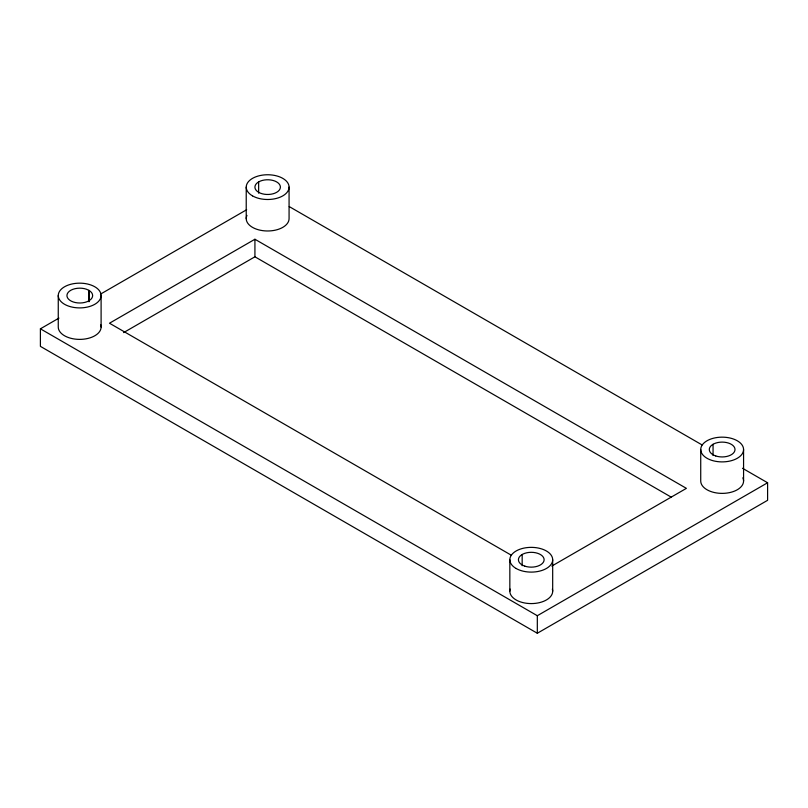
<?xml version="1.0" encoding="UTF-8"?>
<svg xmlns="http://www.w3.org/2000/svg" width="808" height="808" viewBox="0 0 808 808"><rect width="100%" height="100%" fill="white"/><g stroke="black" fill="none" stroke-linecap="round" stroke-linejoin="round"><path stroke-width="1.21" d="M742.481 468.256L767.6 482.76L767.6 500.304L537.32 633.25L40.4 346.359L40.4 328.816L58.954 318.11M100.424 294.163L246.672 209.727M551.813 566.065L686.396 488.355L254.924 239.249L109.484 323.22L511.464 555.298M123.594 332.613L254.924 256.793L671.105 497.071M40.4 328.816L537.32 615.716L767.6 482.76M89.072 290.446L86.456 289.234A12.857 7.423 0 0 0 69.427 291.193A12.857 7.423 0 0 0 71.316 301.162A12.857 7.423 0 0 0 88.678 300.94L90.779 299.435A12.857 7.423 0 0 0 89.072 290.446L89.072 301.697M289.244 206.585L702.071 444.925M743.572 449.521A21.422 12.373 0 0 1 711.434 460.237A21.422 12.373 0 0 1 711.434 438.815A21.422 12.373 0 0 1 743.572 449.521L743.572 481.012M713.06 444.279L713.06 455.52M700.728 449.521L700.728 481.012A21.422 12.373 0 0 0 724.948 493.274A21.422 12.373 0 0 0 742.845 477.811M552.682 559.732L552.682 591.224M537.32 615.716L537.32 633.25M522.17 554.48L522.17 565.731M509.838 559.732L509.838 591.224M289.072 187.123L289.072 218.604A21.422 12.373 0 0 1 264.852 230.876A21.422 12.373 0 0 1 246.955 215.403M258.641 181.911L258.641 193.162M254.924 239.249L254.924 256.793M246.228 187.123L246.228 218.604M101.101 295.526A21.422 12.373 0 0 1 68.963 306.242A21.422 12.373 0 0 1 68.963 284.82A21.422 12.373 0 0 1 101.101 295.526L101.101 327.018M88.86 290.345L88.86 301.586M58.257 295.526L58.257 327.018A21.422 12.373 0 0 0 81.547 339.34A21.422 12.373 0 0 0 100.778 324.866M552.359 589.072A21.422 12.373 0 0 1 531.26 603.586A21.422 12.373 0 0 1 510.161 589.072M252.5 195.869A21.422 12.373 0 0 0 288.345 190.324A21.422 12.373 0 0 0 262.105 175.174A21.422 12.373 0 0 0 252.5 195.869M258.641 192.324A12.746 7.363 0 0 0 279.962 189.022A12.746 7.363 0 0 0 264.347 180.012A12.746 7.363 0 0 0 258.641 192.324M715.726 455.954A12.857 7.423 0 0 0 735.007 449.521A12.857 7.423 0 0 0 715.726 443.097A12.857 7.423 0 0 0 715.726 455.954M516.11 568.479A21.422 12.373 0 0 0 551.955 562.934A21.422 12.373 0 0 0 525.715 547.784A21.422 12.373 0 0 0 516.11 568.479M524.836 566.155A12.857 7.423 0 0 0 544.117 559.732A12.857 7.423 0 0 0 524.836 553.308A12.857 7.423 0 0 0 524.836 566.155"/></g></svg>
